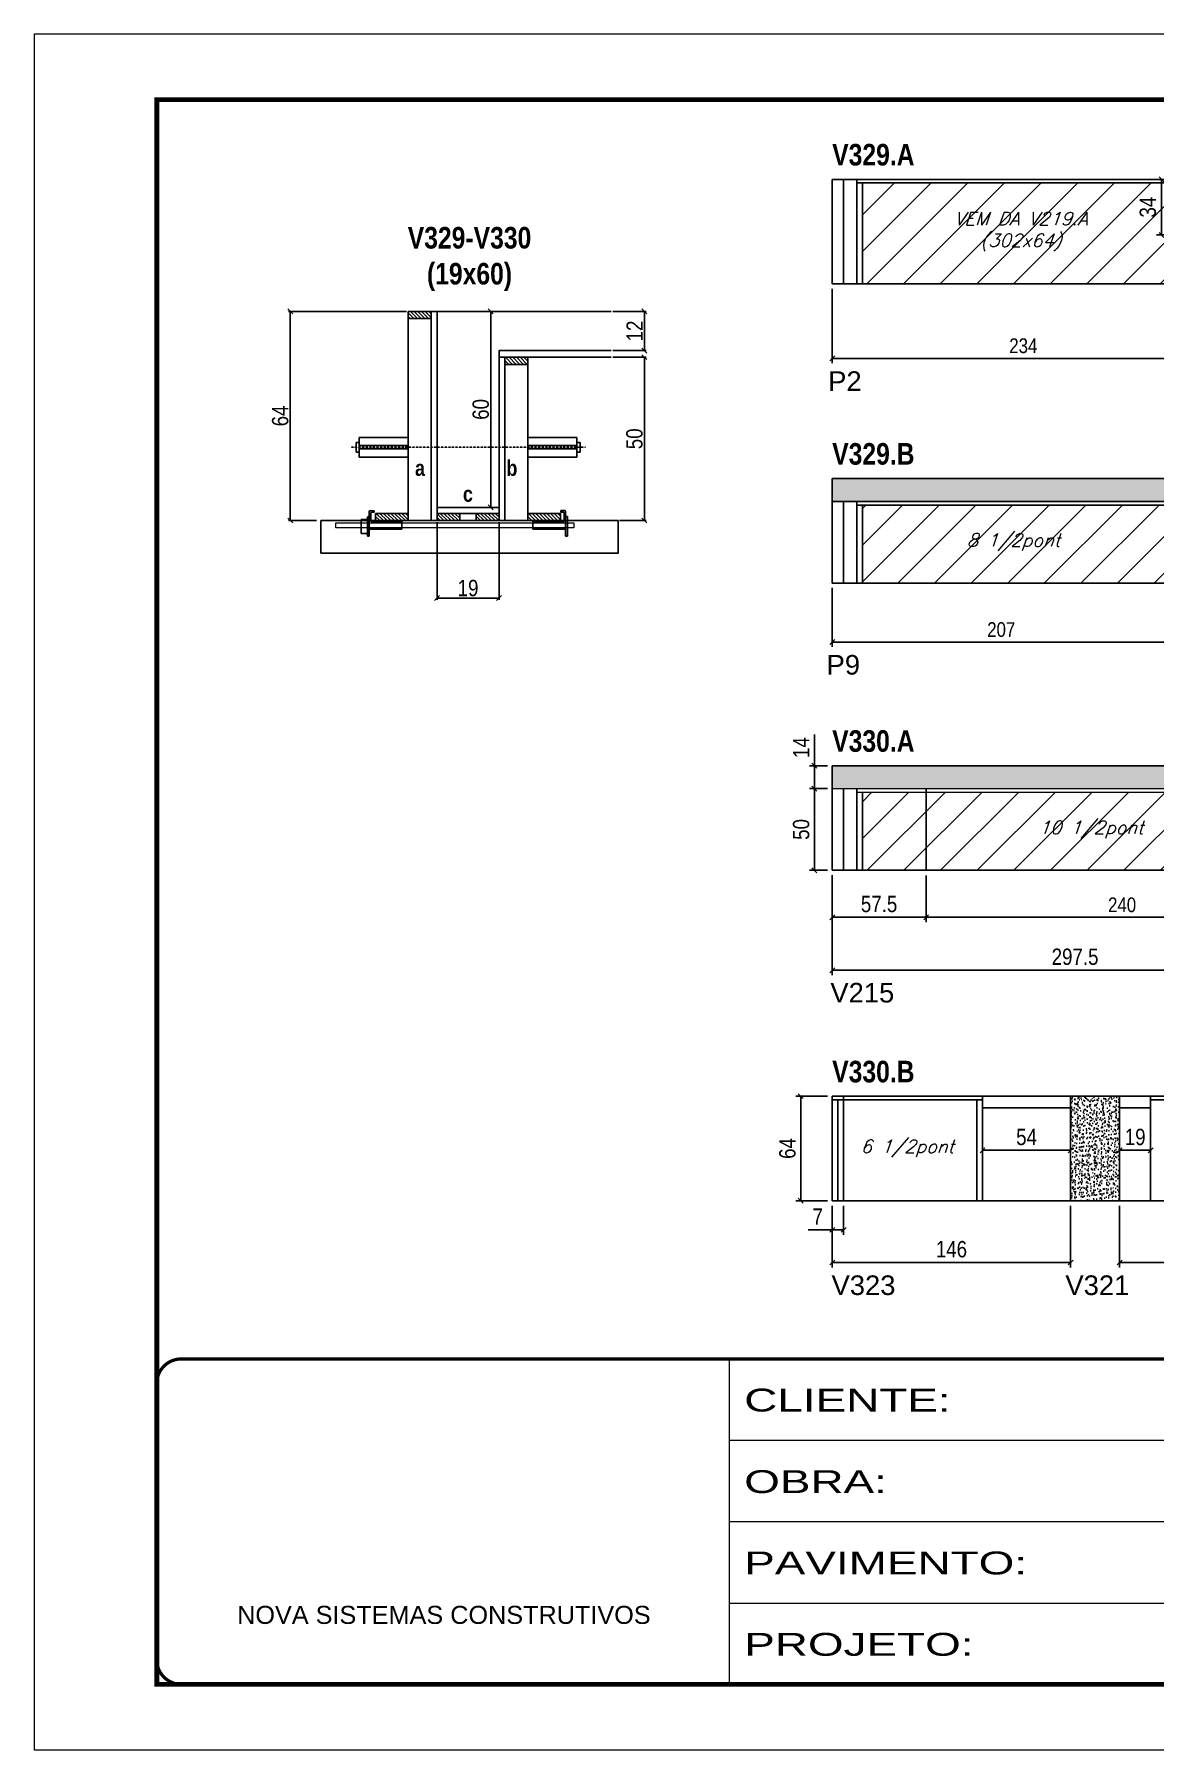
# Model space of a CAD drawing. Extents: x 2603 to 22413, y 1253 to 30260.
# Drawn here: x 14753 to 15439, y 23076 to 24126 of the extents above; entities that cross this region are included whole.
import ezdxf

# ---------------------------------------------------------------- set-up
doc = ezdxf.new("R2010")
doc.units = 0
for name, pattern in [('CONTINUO', [0]), ('DASHED', [0.75, 0.5, -0.25]), ('HIDDEN', [0.375, 0.25, -0.125])]:
    doc.linetypes.add(name, pattern=pattern)
for name, color, linetype in [('5', 5, 'Continuous'), ('barrote', 251, 'Continuous'), ('COTA', 241, 'Continuous'), ('detalhes', 4, 'Continuous'), ('NOMENCLATURA', 7, 'Continuous'), ('Painéis', 200, 'Continuous'), ('presilha', 1, 'Continuous'), ('SARR_2.2x10', 60, 'Continuous'), ('SARR_2.2x7', 40, 'Continuous'), ('SARR_3.5x7', 81, 'Continuous'), ('TENSOR', 3, 'Continuous'), ('texto', 7, 'Continuous')]:
    doc.layers.add(name, color=color, linetype=linetype)
for name, color, linetype, lineweight in [('CONCRETO', 251, 'Continuous', 25), ('Folhas', 255, 'Continuous', 9), ('Hachura', 251, 'Continuous', 9), ('SARRAFO DE PRESSAO', 251, 'DASHED', 9), ('SCO-___-LAJ', 2, 'Continuous', 0)]:
    doc.layers.add(name, color=color, linetype=linetype, lineweight=lineweight)
doc.styles.add('ARIAL', font='arial.ttf')
doc.styles.add('COTA TECNICA', font='techl___.ttf', dxfattribs={"height": 10})
doc.styles.add('COTA TECNICA 2X', font='techl___.ttf', dxfattribs={"height": 10})
doc.styles.add('COTA TECNICA-50', font='techl___.ttf', dxfattribs={"height": 9})
doc.styles.add('Romans', font='romans.shx')
doc.styles.get("Standard").update_dxf_attribs({"font": 'arial.ttf'})
doc.styles.add('TECNICA', font='techb___.ttf', dxfattribs={"height": 10})
doc.styles.add('Tecnologia', font='')
doc.styles.get('Tecnologia').set_extended_font_data('Forgotten Futurist')
doc.dimstyles.new('COTA PAINEL-50', dxfattribs={"dimtxt": 9, "dimasz": 3, "dimexe": 3, "dimexo": 3, "dimgap": 3, "dimtad": 1, "dimdec": 1, "dimzin": 12, "dimdsep": 46, "dimtxsty": 'COTA TECNICA-50', "dimblk1": 'OBLIQUE', "dimblk2": 'OBLIQUE', "dimsah": 1, "dimcen": 0.9, "dimclrd": 4, "dimclre": 4, "dimclrt": 240, "dimadec": 1, "dimazin": 3, "dimtfac": 1, "dimtdec": 1, "dimtmove": 0, "dimatfit": 3, "dimfxl": 1, "dimtolj": 1, "dimtzin": 12, "dimarcsym": 0})
doc.dimstyles.new('PAINEL', dxfattribs={"dimtxt": 10, "dimasz": 3, "dimexe": 3, "dimexo": 3, "dimgap": 3, "dimtad": 1, "dimdec": 1, "dimzin": 12, "dimdsep": 46, "dimtxsty": 'COTA TECNICA', "dimblk1": 'OBLIQUE', "dimblk2": 'OBLIQUE', "dimsah": 1, "dimcen": 0.9, "dimclrd": 4, "dimclre": 4, "dimclrt": 240, "dimadec": 1, "dimazin": 3, "dimtfac": 1, "dimtdec": 1, "dimtmove": 0, "dimatfit": 3, "dimfxl": 1, "dimtolj": 1, "dimtzin": 12, "dimarcsym": 0})
doc.dimstyles.new('SECAO', dxfattribs={"dimscale": 0.333333, "dimtxt": 5, "dimasz": 9, "dimexe": 3, "dimexo": 3, "dimgap": 3, "dimtad": 1, "dimdec": 1, "dimlfac": 0.5, "dimzin": 12, "dimdsep": 46, "dimtxsty": 'COTA TECNICA 2X', "dimblk1": 'OBLIQUE', "dimblk2": 'OBLIQUE', "dimsah": 1, "dimcen": 0.9, "dimclrd": 4, "dimclre": 4, "dimclrt": 240, "dimadec": 1, "dimazin": 3, "dimtfac": 1, "dimtdec": 1, "dimtmove": 0, "dimatfit": 3, "dimfxl": 1, "dimtolj": 1, "dimtzin": 12, "dimarcsym": 0})
pattern_1 = [(135, (48235.0241, -99683.4912), (-1.122532015, -1.122532015), [])]
pattern_2 = [(50, (-115900.2867, -5371.0305), (5.46554007, -0.47817257), [0.5715, -6.2865]), (355, (-115900.2867, -5371.0305), (-1.05730264, 5.73170536), [0.4572, -5.02921753]), (100.4514447, (-115899.831, -5371.0704), (4.40823741, 5.25353256), [0.48570026, -5.34270734]), (46.1842, (-115900.287, -5369.5065), (8.13237123, -1.26126984), [0.85725, -9.42975]), (96.6355576, (-115899.609, -5369.612), (7.122124, 7.42278374), [0.7285507, -8.01406824]), (351.184151, (-115900.287, -5369.5065), (7.122124, 7.42278374), [0.685799, -7.54379196]), (21, (-115899.5247, -5369.8875), (4.54843174, -3.06795595), [0.5715, -6.2865]), (326, (-115899.5247, -5369.8875), (1.85406085, 5.52563898), [0.4572, -5.0292]), (71.451445, (-115899.1457, -5370.143), (6.40249258, 2.45768307), [0.48570026, -5.34269813]), (37.5, (-115900.2867, -5371.0305), (0.092658098, 2.536651166), [0, -4.96824, 0, -5.1054, 0, -5.04825]), (7.5, (-115900.2867, -5371.0305), (2.004589875, 3.005417245), [0, -2.91084, 0, -4.85394, 0, -1.92405]), (327.5, (-115901.986, -5371.0305), (4.067717855, -0.17186232), [0, -1.905, 0, -5.9436, 0, -7.8867]), (317.5, (-115902.748, -5371.0305), (4.44387544, 0.76279473), [0, -2.4765, 0, -3.94716, 0, -5.6007])]

# ---------------------------------------------------------------- blocks, each defined once
blk = doc.blocks.new('9999999999')
at = {"color": 30, "linetype": 'CONTINUO'}
for p, q in [((98564.6, 34230.2), (98564.6, 34429.4)), ((98564.6, 34379.6), (99584, 34379.6)), ((98564.6, 34329.8), (99488, 34329.8)), ((98564.6, 34280), (99488, 34280))]:
    blk.add_line(p, q, dxfattribs=at)
at = {"color": 30, "linetype": 'CONTINUO', "const_width": 2}
blk.add_lwpolyline([(99584, 34230.2), (99584, 34414.4, 0.414214), (99569, 34429.4), (98229, 34429.4, 0.414214), (98214, 34414.4), (98214, 34245.2, 0.414214), (98229, 34230.2), (99584, 34230.2)], format="xyb", dxfattribs=at)
at = {"layer": 'Folhas'}
blk.add_lwpolyline([(98139, 34190.2), (99624, 34190.2), (99624, 35240.2), (98139, 35240.2)], close=True, dxfattribs=at)
at = {"layer": 'Folhas', "color": 30, "const_width": 3}
blk.add_lwpolyline([(98214, 34230.2), (99584, 34230.2), (99584, 35200.2), (98214, 35200.2)], close=True, dxfattribs=at)
at = {"color": 7, "linetype": 'Continuous', "ltscale": 5, "style": 'ARIAL'}
blk.add_text('NOVA SISTEMAS CONSTRUTIVOS', height=11.059, dxfattribs=at).set_placement((98263.2, 34267.2))
at = {"layer": 'Folhas', "color": 7, "style": 'Tecnologia', "width": 1.5}
for s, p in [('CLIENTE:', (98573.7, 34397.2)), ('OBRA:', (98573.7, 34347.3)), ('PAVIMENTO:', (98573.7, 34297.5)), ('PROJETO:', (98573.7, 34247.7))]:
    blk.add_text(s, height=14, dxfattribs=at).set_placement(p)
blk = doc.blocks.new('_Oblique')
at = {"color": 0, "linetype": 'ByBlock', "lineweight": -2}
blk.add_line((-0.5, -0.5), (0.5, 0.5), dxfattribs=at)
blk = doc.blocks.new('*D160')
at = {"layer": 'COTA', "color": 4, "lineweight": -2, "transparency": 16777216}
for p, q in [((14999.5, 23827.7), (14999.5, 23780.2)), ((15037.5, 23827.7), (15037.5, 23780.2)), ((15037.5, 23781.2), (14999.5, 23781.2))]:
    blk.add_line(p, q, dxfattribs=at)
at = {"layer": 'Defpoints', "color": 0, "transparency": 16777216}
for p in [(14999.5, 23828.7), (15037.5, 23828.7), (14999.5, 23781.2)]:
    blk.add_point(p, dxfattribs=at)
at = {"layer": 'COTA', "color": 4, "lineweight": -2, "transparency": 16777216, "xscale": 3, "yscale": 3, "zscale": 3, "rotation": 180}
blk.add_blockref('_Oblique', (14999.5, 23781.2), dxfattribs=at)
at = {"layer": 'COTA', "color": 4, "lineweight": -2, "transparency": 16777216, "xscale": 3, "yscale": 3, "zscale": 3}
blk.add_blockref('_Oblique', (15037.5, 23781.2), dxfattribs=at)
at = {"layer": 'COTA', "color": 240, "transparency": 16777216, "insert": (15018.5, 23787.3), "char_height": 10, "attachment_point": 5, "style": 'COTA TECNICA 2X'}
blk.add_mtext('\\A1;19', dxfattribs=at)
blk = doc.blocks.new('PRESILHA METÁLICA 1')
at = {"layer": 'presilha'}
for p, q in [((7.5, 10.6), (7.5, 19.9)), ((12, 21), (8.6, 21)), ((9, 11.6), (9, 18.9)), ((12, 19.5), (9.6, 19.5)), ((12, 21), (12, 19.5)), ((0, 13), (6, 13)), ((0, 13), (0, 0)), ((6, 0), (0, 0)), ((6, 15.5), (7.5, 15.5)), ((6, -2.5), (6, 15.5)), ((6, 13), (6, 0)), ((7.5, 15.5), (7.5, -2.5)), ((37.5, 4.1), (7.5, 4.1)), ((37.5, 11), (9.6, 11)), ((37.5, 11), (37.5, 4.1)), ((7.5, -2.5), (6, -2.5))]:
    blk.add_line(p, q, dxfattribs=at)
for centre, radius, start, end in [((8.6, 19.9), 1.14, 90, 180), ((9.6, 18.9), 0.57, 90, 180), ((9.6, 11.6), 0.57, 180, 270)]:
    blk.add_arc(centre, radius, start, end, dxfattribs=at)
blk = doc.blocks.new('PRESILHA METÁLICA 2')
at = {"layer": 'presilha'}
for p, q in [((-5.2, 23.5), (-5.2, 22)), ((-5.2, 23.5), (-1.9, 23.5)), ((-5.2, 22), (-2.8, 22)), ((-2.2, 14.1), (-2.2, 21.4)), ((0.8, 18), (-0.8, 18)), ((-0.8, 18), (-0.8, 0)), ((-0.8, 14.6), (-0.8, 22.4)), ((0.8, 0), (0.8, 18)), ((-30.8, 13.5), (-30.8, 6.6)), ((-30.8, 13.5), (-2.8, 13.5)), ((-30.8, 6.6), (-0.8, 6.6)), ((-0.8, 0), (0.8, 0))]:
    blk.add_line(p, q, dxfattribs=at)
for centre, radius, start, end in [((-2.8, 21.4), 0.57, 0, 90), ((-1.9, 22.4), 1.14, 0, 90), ((-2.8, 14.1), 0.57, 270, 0)]:
    blk.add_arc(centre, radius, start, end, dxfattribs=at)
blk = doc.blocks.new('*D161')
at = {"layer": 'COTA', "color": 4, "lineweight": -2, "transparency": 16777216}
for p, q in [((15107.2, 23928.7), (15127.5, 23928.7)), ((15126.5, 23928.7), (15126.5, 23828.7)), ((15111.3, 23828.7), (15127.5, 23828.7))]:
    blk.add_line(p, q, dxfattribs=at)
at = {"layer": 'Defpoints', "color": 0, "transparency": 16777216}
for p in [(15106.2, 23928.7), (15110.3, 23828.7), (15126.5, 23828.7)]:
    blk.add_point(p, dxfattribs=at)
at = {"layer": 'COTA', "color": 4, "lineweight": -2, "transparency": 16777216, "xscale": 3, "yscale": 3, "zscale": 3}
for p, rotation in [((15126.5, 23928.7), 90), ((15126.5, 23828.7), 270)]:
    blk.add_blockref('_Oblique', p, dxfattribs=dict(at, rotation=rotation))
at = {"layer": 'COTA', "color": 240, "transparency": 16777216, "insert": (15120.4, 23878.7), "char_height": 10, "attachment_point": 5, "rotation": 90, "style": 'COTA TECNICA 2X'}
blk.add_mtext('\\A1;50', dxfattribs=at)
blk = doc.blocks.new('*D162')
at = {"layer": 'COTA', "color": 4, "lineweight": -2, "transparency": 16777216}
for p, q in [((15107.2, 23956.7), (15127.5, 23956.7)), ((15126.5, 23932.7), (15126.5, 23956.7)), ((15107.2, 23932.7), (15127.5, 23932.7))]:
    blk.add_line(p, q, dxfattribs=at)
at = {"layer": 'Defpoints', "color": 0, "transparency": 16777216}
for p in [(15106.2, 23956.7), (15126.5, 23956.7), (15106.2, 23932.7)]:
    blk.add_point(p, dxfattribs=at)
at = {"layer": 'COTA', "color": 4, "lineweight": -2, "transparency": 16777216, "xscale": 3, "yscale": 3, "zscale": 3}
for p, rotation in [((15126.5, 23956.7), 90), ((15126.5, 23932.7), 270)]:
    blk.add_blockref('_Oblique', p, dxfattribs=dict(at, rotation=rotation))
at = {"layer": 'COTA', "color": 240, "transparency": 16777216, "insert": (15120.5, 23944.7), "char_height": 10, "attachment_point": 5, "rotation": 90, "style": 'COTA TECNICA 2X'}
blk.add_mtext('\\A1;12', dxfattribs=at)
blk = doc.blocks.new('*D163')
at = {"layer": 'COTA', "color": 4, "lineweight": -2, "transparency": 16777216}
for p, q in [((14980.9, 23956.7), (14908.6, 23956.7)), ((14909.6, 23956.7), (14909.6, 23828.7)), ((14925.7, 23828.7), (14908.6, 23828.7))]:
    blk.add_line(p, q, dxfattribs=at)
at = {"layer": 'Defpoints', "color": 0, "transparency": 16777216}
for p in [(14981.9, 23956.7), (14909.6, 23828.7), (14926.7, 23828.7)]:
    blk.add_point(p, dxfattribs=at)
at = {"layer": 'COTA', "color": 4, "lineweight": -2, "transparency": 16777216, "xscale": 3, "yscale": 3, "zscale": 3}
for p, rotation in [((14909.6, 23956.7), 90), ((14909.6, 23828.7), 270)]:
    blk.add_blockref('_Oblique', p, dxfattribs=dict(at, rotation=rotation))
at = {"layer": 'COTA', "color": 240, "transparency": 16777216, "insert": (14903.5, 23892.7), "char_height": 10, "attachment_point": 5, "rotation": 90, "style": 'COTA TECNICA 2X'}
blk.add_mtext('\\A1;64', dxfattribs=at)
blk = doc.blocks.new('*D1063')
at = {"layer": 'COTA', "color": 4, "lineweight": -2, "transparency": 16777216}
for p, q in [((15036.5, 23956.7), (15031.4, 23956.7)), ((15032.4, 23836.7), (15032.4, 23956.7)), ((15036.5, 23836.7), (15031.4, 23836.7))]:
    blk.add_line(p, q, dxfattribs=at)
at = {"layer": 'Defpoints', "color": 0, "transparency": 16777216}
for p in [(15032.4, 23956.7), (15037.5, 23956.7), (15037.5, 23836.7)]:
    blk.add_point(p, dxfattribs=at)
at = {"layer": 'COTA', "color": 4, "lineweight": -2, "transparency": 16777216, "xscale": 3, "yscale": 3, "zscale": 3}
for p, rotation in [((15032.4, 23956.7), 90), ((15032.4, 23836.7), 270)]:
    blk.add_blockref('_Oblique', p, dxfattribs=dict(at, rotation=rotation))
at = {"layer": 'COTA', "color": 240, "transparency": 16777216, "insert": (15026.3, 23896.7), "char_height": 10, "attachment_point": 5, "rotation": 90, "style": 'COTA TECNICA 2X'}
blk.add_mtext('\\A1;60', dxfattribs=at)
blk = doc.blocks.new('*D1064')
at = {"layer": 'COTA', "color": 4, "linetype": 'ByBlock', "lineweight": -2, "transparency": 16777216}
for p, q in [((15241.5, 23970.5), (15241.5, 23924.9)), ((15475.5, 23970.5), (15475.5, 23924.9)), ((15475.5, 23927.9), (15241.5, 23927.9))]:
    blk.add_line(p, q, dxfattribs=at)
at = {"layer": 'Defpoints', "color": 0, "linetype": 'ByBlock', "transparency": 16777216}
for p in [(15241.5, 23973.5), (15475.5, 23973.5), (15241.5, 23927.9)]:
    blk.add_point(p, dxfattribs=at)
at = {"layer": 'COTA', "color": 4, "linetype": 'ByBlock', "lineweight": -2, "transparency": 16777216, "xscale": 3, "yscale": 3, "zscale": 3, "rotation": 180}
blk.add_blockref('_Oblique', (15241.5, 23927.9), dxfattribs=at)
at = {"layer": 'COTA', "color": 4, "linetype": 'ByBlock', "lineweight": -2, "transparency": 16777216, "xscale": 3, "yscale": 3, "zscale": 3}
blk.add_blockref('_Oblique', (15475.5, 23927.9), dxfattribs=at)
at = {"layer": 'COTA', "color": 240, "linetype": 'ByBlock', "transparency": 16777216, "insert": (15358.5, 23935.6), "char_height": 9, "attachment_point": 5, "style": 'COTA TECNICA-50'}
blk.add_mtext('\\A1;234', dxfattribs=at)
blk = doc.blocks.new('*D897')
at = {"layer": 'COTA', "color": 4, "linetype": 'ByBlock', "lineweight": -2, "transparency": 16777216}
for p, q in [((15454.5, 24037.5), (15440.1, 24037.5)), ((15443.1, 24037.5), (15443.1, 24003.5)), ((15454.5, 24003.5), (15440.1, 24003.5))]:
    blk.add_line(p, q, dxfattribs=at)
at = {"layer": 'Defpoints', "color": 0, "linetype": 'ByBlock', "transparency": 16777216}
for p in [(15457.5, 24037.5), (15443.1, 24003.5), (15457.5, 24003.5)]:
    blk.add_point(p, dxfattribs=at)
at = {"layer": 'COTA', "color": 4, "linetype": 'ByBlock', "lineweight": -2, "transparency": 16777216, "xscale": 3, "yscale": 3, "zscale": 3}
for p, rotation in [((15443.1, 24037.5), 90), ((15443.1, 24003.5), 270)]:
    blk.add_blockref('_Oblique', p, dxfattribs=dict(at, rotation=rotation))
at = {"layer": 'COTA', "color": 240, "linetype": 'ByBlock', "transparency": 16777216, "insert": (15434.8, 24020.5), "char_height": 10, "attachment_point": 5, "rotation": 90, "style": 'COTA TECNICA'}
blk.add_mtext('\\A1;34', dxfattribs=at)
blk = doc.blocks.new('*D900')
at = {"layer": 'COTA', "color": 4, "linetype": 'ByBlock', "lineweight": -2, "transparency": 16777216}
for p, q in [((15241.5, 23787.4), (15241.5, 23751.3)), ((15448.5, 23787.4), (15448.5, 23751.3)), ((15448.5, 23754.3), (15241.5, 23754.3))]:
    blk.add_line(p, q, dxfattribs=at)
at = {"layer": 'Defpoints', "color": 0, "linetype": 'ByBlock', "transparency": 16777216}
for p in [(15241.5, 23790.4), (15448.5, 23790.4), (15241.5, 23754.3)]:
    blk.add_point(p, dxfattribs=at)
at = {"layer": 'COTA', "color": 4, "linetype": 'ByBlock', "lineweight": -2, "transparency": 16777216, "xscale": 3, "yscale": 3, "zscale": 3, "rotation": 180}
blk.add_blockref('_Oblique', (15241.5, 23754.3), dxfattribs=at)
at = {"layer": 'COTA', "color": 4, "linetype": 'ByBlock', "lineweight": -2, "transparency": 16777216, "xscale": 3, "yscale": 3, "zscale": 3}
blk.add_blockref('_Oblique', (15448.5, 23754.3), dxfattribs=at)
at = {"layer": 'COTA', "color": 240, "linetype": 'ByBlock', "transparency": 16777216, "insert": (15345, 23761.9), "char_height": 9, "attachment_point": 5, "style": 'COTA TECNICA-50'}
blk.add_mtext('\\A1;207', dxfattribs=at)
blk = doc.blocks.new('*D119')
at = {"layer": 'COTA', "color": 4, "linetype": 'ByBlock', "lineweight": -2, "transparency": 16777216}
for p, q in [((15299, 23611.5), (15299, 23582.8)), ((15539, 23611.5), (15539, 23582.8)), ((15299, 23585.8), (15539, 23585.8))]:
    blk.add_line(p, q, dxfattribs=at)
at = {"layer": 'Defpoints', "color": 0, "linetype": 'ByBlock', "transparency": 16777216}
for p in [(15299, 23614.5), (15539, 23614.5), (15539, 23585.8)]:
    blk.add_point(p, dxfattribs=at)
at = {"layer": 'COTA', "color": 4, "linetype": 'ByBlock', "lineweight": -2, "transparency": 16777216, "xscale": 3, "yscale": 3, "zscale": 3, "rotation": 180}
blk.add_blockref('_Oblique', (15299, 23585.8), dxfattribs=at)
at = {"layer": 'COTA', "color": 4, "linetype": 'ByBlock', "lineweight": -2, "transparency": 16777216, "xscale": 3, "yscale": 3, "zscale": 3}
blk.add_blockref('_Oblique', (15539, 23585.8), dxfattribs=at)
at = {"layer": 'COTA', "color": 240, "linetype": 'ByBlock', "transparency": 16777216, "insert": (15419, 23593.4), "char_height": 9, "attachment_point": 5, "style": 'COTA TECNICA-50'}
blk.add_mtext('\\A1;240', dxfattribs=at)
blk = doc.blocks.new('*D905')
at = {"layer": 'COTA', "color": 4, "linetype": 'ByBlock', "lineweight": -2, "transparency": 16777216}
for p, q in [((15241.5, 23611.6), (15241.5, 23582.8)), ((15299, 23611.5), (15299, 23582.8)), ((15299, 23585.8), (15241.5, 23585.8))]:
    blk.add_line(p, q, dxfattribs=at)
at = {"layer": 'Defpoints', "color": 0, "linetype": 'ByBlock', "transparency": 16777216}
for p in [(15241.5, 23614.6), (15299, 23614.5), (15241.5, 23585.8)]:
    blk.add_point(p, dxfattribs=at)
at = {"layer": 'COTA', "color": 4, "linetype": 'ByBlock', "lineweight": -2, "transparency": 16777216, "xscale": 3, "yscale": 3, "zscale": 3, "rotation": 180}
blk.add_blockref('_Oblique', (15241.5, 23585.8), dxfattribs=at)
at = {"layer": 'COTA', "color": 4, "linetype": 'ByBlock', "lineweight": -2, "transparency": 16777216, "xscale": 3, "yscale": 3, "zscale": 3}
blk.add_blockref('_Oblique', (15299, 23585.8), dxfattribs=at)
at = {"layer": 'COTA', "color": 240, "linetype": 'ByBlock', "transparency": 16777216, "insert": (15270.2, 23593.9), "char_height": 10, "attachment_point": 5, "style": 'COTA TECNICA'}
blk.add_mtext('\\A1;57.5', dxfattribs=at)
blk = doc.blocks.new('*D906')
at = {"layer": 'COTA', "color": 4, "linetype": 'ByBlock', "lineweight": -2, "transparency": 16777216}
for p, q in [((15241.5, 23611.6), (15241.5, 23550.4)), ((15539, 23611.5), (15539, 23550.4)), ((15539, 23553.4), (15241.5, 23553.4))]:
    blk.add_line(p, q, dxfattribs=at)
at = {"layer": 'Defpoints', "color": 0, "linetype": 'ByBlock', "transparency": 16777216}
for p in [(15241.5, 23614.6), (15539, 23614.5), (15241.5, 23553.4)]:
    blk.add_point(p, dxfattribs=at)
at = {"layer": 'COTA', "color": 4, "linetype": 'ByBlock', "lineweight": -2, "transparency": 16777216, "xscale": 3, "yscale": 3, "zscale": 3, "rotation": 180}
blk.add_blockref('_Oblique', (15241.5, 23553.4), dxfattribs=at)
at = {"layer": 'COTA', "color": 4, "linetype": 'ByBlock', "lineweight": -2, "transparency": 16777216, "xscale": 3, "yscale": 3, "zscale": 3}
blk.add_blockref('_Oblique', (15539, 23553.4), dxfattribs=at)
at = {"layer": 'COTA', "color": 240, "linetype": 'ByBlock', "transparency": 16777216, "insert": (15390.2, 23561.6), "char_height": 10, "attachment_point": 5, "style": 'COTA TECNICA'}
blk.add_mtext('\\A1;297.5', dxfattribs=at)
blk = doc.blocks.new('*D993')
at = {"layer": 'COTA', "color": 4, "linetype": 'ByBlock', "lineweight": -2, "transparency": 16777216}
for p, q in [((15238.5, 23664.6), (15227.6, 23664.6)), ((15230.6, 23664.6), (15230.6, 23614.6)), ((15238.5, 23614.6), (15227.6, 23614.6))]:
    blk.add_line(p, q, dxfattribs=at)
at = {"layer": 'Defpoints', "color": 0, "linetype": 'ByBlock', "transparency": 16777216}
for p in [(15241.5, 23664.6), (15230.6, 23614.6), (15241.5, 23614.6)]:
    blk.add_point(p, dxfattribs=at)
at = {"layer": 'COTA', "color": 4, "linetype": 'ByBlock', "lineweight": -2, "transparency": 16777216, "xscale": 3, "yscale": 3, "zscale": 3}
for p, rotation in [((15230.6, 23664.6), 90), ((15230.6, 23614.6), 270)]:
    blk.add_blockref('_Oblique', p, dxfattribs=dict(at, rotation=rotation))
at = {"layer": 'COTA', "color": 240, "linetype": 'ByBlock', "transparency": 16777216, "insert": (15222.5, 23639.6), "char_height": 10, "attachment_point": 5, "rotation": 90, "style": 'COTA TECNICA'}
blk.add_mtext('\\A1;50', dxfattribs=at)
blk = doc.blocks.new('*D994')
at = {"layer": 'COTA', "color": 4, "linetype": 'ByBlock', "lineweight": -2, "transparency": 16777216}
for p, q in [((15230.6, 23678.6), (15230.6, 23697.7)), ((15238.5, 23678.6), (15227.6, 23678.6)), ((15230.6, 23664.6), (15230.6, 23678.6)), ((15238.5, 23664.6), (15227.6, 23664.6))]:
    blk.add_line(p, q, dxfattribs=at)
at = {"layer": 'Defpoints', "color": 0, "linetype": 'ByBlock', "transparency": 16777216}
for p in [(15230.6, 23678.6), (15241.5, 23678.6), (15241.5, 23664.6)]:
    blk.add_point(p, dxfattribs=at)
at = {"layer": 'COTA', "color": 4, "linetype": 'ByBlock', "lineweight": -2, "transparency": 16777216, "xscale": 3, "yscale": 3, "zscale": 3}
for p, rotation in [((15230.6, 23678.6), 90), ((15230.6, 23664.6), 270)]:
    blk.add_blockref('_Oblique', p, dxfattribs=dict(at, rotation=rotation))
at = {"layer": 'COTA', "color": 240, "linetype": 'ByBlock', "transparency": 16777216, "insert": (15222.5, 23689.7), "char_height": 10, "attachment_point": 5, "rotation": 90, "style": 'COTA TECNICA'}
blk.add_mtext('\\A1;14', dxfattribs=at)
blk = doc.blocks.new('*D995')
at = {"layer": 'COTA', "color": 4, "linetype": 'ByBlock', "lineweight": -2, "transparency": 16777216}
for p, q in [((15241.5, 23409.3), (15241.5, 23371.5)), ((15387.5, 23409.3), (15387.5, 23371.5)), ((15241.5, 23374.5), (15387.5, 23374.5))]:
    blk.add_line(p, q, dxfattribs=at)
at = {"layer": 'Defpoints', "color": 0, "linetype": 'ByBlock', "transparency": 16777216}
for p in [(15241.5, 23412.3), (15387.5, 23412.3), (15387.5, 23374.5)]:
    blk.add_point(p, dxfattribs=at)
at = {"layer": 'COTA', "color": 4, "linetype": 'ByBlock', "lineweight": -2, "transparency": 16777216, "xscale": 3, "yscale": 3, "zscale": 3, "rotation": 180}
blk.add_blockref('_Oblique', (15241.5, 23374.5), dxfattribs=at)
at = {"layer": 'COTA', "color": 4, "linetype": 'ByBlock', "lineweight": -2, "transparency": 16777216, "xscale": 3, "yscale": 3, "zscale": 3}
blk.add_blockref('_Oblique', (15387.5, 23374.5), dxfattribs=at)
at = {"layer": 'COTA', "color": 240, "linetype": 'ByBlock', "transparency": 16777216, "insert": (15314.5, 23382.6), "char_height": 10, "attachment_point": 5, "style": 'COTA TECNICA'}
blk.add_mtext('\\A1;146', dxfattribs=at)
blk = doc.blocks.new('*D996')
at = {"layer": 'COTA', "color": 4, "linetype": 'ByBlock', "lineweight": -2, "transparency": 16777216}
for p, q in [((15238.5, 23476.3), (15219.2, 23476.3)), ((15222.2, 23476.3), (15222.2, 23412.3)), ((15238.5, 23412.3), (15219.2, 23412.3))]:
    blk.add_line(p, q, dxfattribs=at)
at = {"layer": 'Defpoints', "color": 0, "linetype": 'ByBlock', "transparency": 16777216}
for p in [(15241.5, 23476.3), (15222.2, 23412.3), (15241.5, 23412.3)]:
    blk.add_point(p, dxfattribs=at)
at = {"layer": 'COTA', "color": 4, "linetype": 'ByBlock', "lineweight": -2, "transparency": 16777216, "xscale": 3, "yscale": 3, "zscale": 3}
for p, rotation in [((15222.2, 23476.3), 90), ((15222.2, 23412.3), 270)]:
    blk.add_blockref('_Oblique', p, dxfattribs=dict(at, rotation=rotation))
at = {"layer": 'COTA', "color": 240, "linetype": 'ByBlock', "transparency": 16777216, "insert": (15214.1, 23444.3), "char_height": 10, "attachment_point": 5, "rotation": 90, "style": 'COTA TECNICA'}
blk.add_mtext('\\A1;64', dxfattribs=at)
blk = doc.blocks.new('*D997')
at = {"layer": 'COTA', "color": 4, "linetype": 'ByBlock', "lineweight": -2, "transparency": 16777216}
for p, q in [((15241.5, 23409.3), (15241.5, 23391.5)), ((15248.5, 23409.3), (15248.5, 23391.5)), ((15241.5, 23394.5), (15226.7, 23394.5)), ((15248.5, 23394.5), (15241.5, 23394.5))]:
    blk.add_line(p, q, dxfattribs=at)
at = {"layer": 'Defpoints', "color": 0, "linetype": 'ByBlock', "transparency": 16777216}
for p in [(15241.5, 23412.3), (15248.5, 23412.3), (15241.5, 23394.5)]:
    blk.add_point(p, dxfattribs=at)
at = {"layer": 'COTA', "color": 4, "linetype": 'ByBlock', "lineweight": -2, "transparency": 16777216, "xscale": 3, "yscale": 3, "zscale": 3, "rotation": 180}
blk.add_blockref('_Oblique', (15241.5, 23394.5), dxfattribs=at)
at = {"layer": 'COTA', "color": 4, "linetype": 'ByBlock', "lineweight": -2, "transparency": 16777216, "xscale": 3, "yscale": 3, "zscale": 3}
blk.add_blockref('_Oblique', (15248.5, 23394.5), dxfattribs=at)
at = {"layer": 'COTA', "color": 240, "linetype": 'ByBlock', "transparency": 16777216, "insert": (15232.6, 23402.6), "char_height": 10, "attachment_point": 5, "style": 'COTA TECNICA'}
blk.add_mtext('\\A1;7', dxfattribs=at)
blk = doc.blocks.new('*D998')
at = {"layer": 'COTA', "color": 4, "linetype": 'ByBlock', "lineweight": -2, "transparency": 16777216}
blk.add_line((15333.5, 23443.2), (15387.5, 23443.2), dxfattribs=at)
at = {"layer": 'Defpoints', "color": 0, "linetype": 'ByBlock', "transparency": 16777216}
for p in [(15333.5, 23443.2), (15387.5, 23443.2), (15387.5, 23443.2)]:
    blk.add_point(p, dxfattribs=at)
at = {"layer": 'COTA', "color": 4, "linetype": 'ByBlock', "lineweight": -2, "transparency": 16777216, "xscale": 3, "yscale": 3, "zscale": 3, "rotation": 180}
blk.add_blockref('_Oblique', (15333.5, 23443.2), dxfattribs=at)
at = {"layer": 'COTA', "color": 4, "linetype": 'ByBlock', "lineweight": -2, "transparency": 16777216, "xscale": 3, "yscale": 3, "zscale": 3}
blk.add_blockref('_Oblique', (15387.5, 23443.2), dxfattribs=at)
at = {"layer": 'COTA', "color": 240, "linetype": 'ByBlock', "transparency": 16777216, "insert": (15360.5, 23451.3), "char_height": 10, "attachment_point": 5, "style": 'COTA TECNICA'}
blk.add_mtext('\\A1;54', dxfattribs=at)
blk = doc.blocks.new('*D999')
at = {"layer": 'COTA', "color": 4, "linetype": 'ByBlock', "lineweight": -2, "transparency": 16777216}
for p, q in [((15417.5, 23409.3), (15417.5, 23371.5)), ((15661.5, 23409.3), (15661.5, 23371.5)), ((15661.5, 23374.5), (15417.5, 23374.5))]:
    blk.add_line(p, q, dxfattribs=at)
at = {"layer": 'Defpoints', "color": 0, "linetype": 'ByBlock', "transparency": 16777216}
for p in [(15417.5, 23412.3), (15661.5, 23412.3), (15417.5, 23374.5)]:
    blk.add_point(p, dxfattribs=at)
at = {"layer": 'COTA', "color": 4, "linetype": 'ByBlock', "lineweight": -2, "transparency": 16777216, "xscale": 3, "yscale": 3, "zscale": 3, "rotation": 180}
blk.add_blockref('_Oblique', (15417.5, 23374.5), dxfattribs=at)
at = {"layer": 'COTA', "color": 4, "linetype": 'ByBlock', "lineweight": -2, "transparency": 16777216, "xscale": 3, "yscale": 3, "zscale": 3}
blk.add_blockref('_Oblique', (15661.5, 23374.5), dxfattribs=at)
at = {"layer": 'COTA', "color": 240, "linetype": 'ByBlock', "transparency": 16777216, "insert": (15539.5, 23382.6), "char_height": 10, "attachment_point": 5, "style": 'COTA TECNICA'}
blk.add_mtext('\\A1;244', dxfattribs=at)
blk = doc.blocks.new('*D1000')
at = {"layer": 'COTA', "color": 4, "linetype": 'ByBlock', "lineweight": -2, "transparency": 16777216}
blk.add_line((15436.5, 23443.2), (15417.5, 23443.2), dxfattribs=at)
at = {"layer": 'Defpoints', "color": 0, "linetype": 'ByBlock', "transparency": 16777216}
for p in [(15417.5, 23443.2), (15417.5, 23443.2), (15436.5, 23443.2)]:
    blk.add_point(p, dxfattribs=at)
at = {"layer": 'COTA', "color": 4, "linetype": 'ByBlock', "lineweight": -2, "transparency": 16777216, "xscale": 3, "yscale": 3, "zscale": 3, "rotation": 180}
blk.add_blockref('_Oblique', (15417.5, 23443.2), dxfattribs=at)
at = {"layer": 'COTA', "color": 4, "linetype": 'ByBlock', "lineweight": -2, "transparency": 16777216, "xscale": 3, "yscale": 3, "zscale": 3}
blk.add_blockref('_Oblique', (15436.5, 23443.2), dxfattribs=at)
at = {"layer": 'COTA', "color": 240, "linetype": 'ByBlock', "transparency": 16777216, "insert": (15427, 23451.3), "char_height": 10, "attachment_point": 5, "style": 'COTA TECNICA'}
blk.add_mtext('\\A1;19', dxfattribs=at)

msp = doc.modelspace()

# ---------------------------------------------------------------- hatches: boundary and pattern name
at = {"layer": 'COTA', "linetype": 'ByBlock'}
h = msp.add_hatch(dxfattribs=at)
h.set_pattern_fill('AR-CONC', color=256, scale=0.03)
h.set_pattern_definition([(50, (-115953.561, -5242.9348), (5.46554007, -0.47817257), [0.5715, -6.2865]), (355, (-115953.561, -5242.935), (-1.05730264, 5.73170536), [0.4572, -5.02921753]), (100.4514447, (-115953.1054, -5242.9746), (4.40823741, 5.25353256), [0.48570026, -5.34270734]), (46.1842, (-115953.561, -5241.411), (8.13237123, -1.26126984), [0.85725, -9.42975]), (96.6355576, (-115952.883, -5241.516), (7.122124, 7.42278374), [0.7285507, -8.01406824]), (351.184151, (-115953.561, -5241.411), (7.122124, 7.42278374), [0.685799, -7.54379196]), (21, (-115952.799, -5241.7918), (4.54843174, -3.06795595), [0.5715, -6.2865]), (326, (-115952.799, -5241.792), (1.85406085, 5.52563898), [0.4572, -5.0292]), (71.451445, (-115952.42, -5242.0474), (6.40249258, 2.45768307), [0.48570026, -5.34269813]), (37.5, (-115953.5608, -5242.9348), (0.092658098, 2.536651166), [0, -4.96824, 0, -5.1054, 0, -5.04825]), (7.5, (-115953.5608, -5242.9348), (2.004589875, 3.005417245), [0, -2.91084, 0, -4.85394, 0, -1.92405]), (327.5, (-115955.26, -5242.9348), (4.067717855, -0.17186232), [0, -1.905, 0, -5.9436, 0, -7.8867]), (317.5, (-115956.022, -5242.9348), (4.44387544, 0.76279473), [0, -2.4765, 0, -3.94716, 0, -5.6007])])
h.paths.add_polyline_path([(15241.47, 23854.37), (15241.47, 23840.37), (15936.47, 23840.37), (15936.47, 23854.37)])
h = msp.add_hatch(dxfattribs=at)
h.set_pattern_fill('AR-CONC', color=256, scale=0.03)
h.set_pattern_definition(pattern_2)
h.paths.add_polyline_path([(15538.97, 23664.48), (15538.97, 23678.48), (15241.47, 23678.61), (15241.47, 23664.61)])
h = msp.add_hatch(dxfattribs=at)
h.set_pattern_fill('AR-CONC', color=256, scale=0.03)
h.set_pattern_definition(pattern_2)
h.paths.add_polyline_path([(15417.47, 23476.27), (15387.47, 23476.27), (15387.47, 23412.27), (15417.47, 23412.27)])
at = {"layer": 'Hachura', "linetype": 'ByBlock'}
h = msp.add_hatch(dxfattribs=at)
h.set_pattern_fill('ANSI31', color=256, scale=5)
h.paths.add_polyline_path([(15453.97, 23973.5), (15453.97, 24035.3), (15259.97, 24035.3), (15259.97, 23973.5)])
h.paths.add_polyline_path([(15683.97, 23973.5), (15683.97, 24033.3), (15478.97, 24033.3), (15478.97, 23973.5)])
h.paths.add_polyline_path([(15902.97, 23973.5), (15902.97, 24035.3), (15708.97, 24035.3), (15708.97, 23973.5)])
h = msp.add_hatch(dxfattribs=at)
h.set_pattern_fill('ANSI31', color=256, scale=5)
h.paths.add_polyline_path([(15444.97, 23790.37), (15444.97, 23838.17), (15259.97, 23838.17), (15259.97, 23790.37)])
h.paths.add_polyline_path([(15298.97, 23662.29), (15298.97, 23614.6), (15536.1, 23614.56), (15535.48, 23662.19)])
h.paths.add_polyline_path([(15298.97, 23662.29), (15259.97, 23662.31), (15259.97, 23614.6), (15298.97, 23614.6)])
h.paths.add_polyline_path([(16018.47, 23412.27), (16018.47, 23460.07), (15908.97, 23460.07), (15908.97, 23412.27)])
at = {"layer": 'SARR_2.2x10'}
h = msp.add_hatch(dxfattribs=at)
h.set_pattern_fill('ANSI31', color=256, scale=0.5, angle=90)
h.set_pattern_definition([(135, (48155.4241, -99683.4912), (-1.122532015, -1.122532015), [])])
h.paths.add_polyline_path([(14961.89, 23833.08), (14961.89, 23828.68), (14981.89, 23828.68), (14981.89, 23833.08)])
h = msp.add_hatch(dxfattribs=at)
h.set_pattern_fill('ANSI31', color=256, scale=0.5, angle=90)
h.set_pattern_definition([(135, (48248.6241, -99683.4912), (-1.122532015, -1.122532015), [])])
h.paths.add_polyline_path([(15055.09, 23833.08), (15055.09, 23828.68), (15075.09, 23828.68), (15075.09, 23833.08)])
at = {"layer": 'SARR_2.2x7'}
h = msp.add_hatch(dxfattribs=at)
h.set_pattern_fill('ANSI31', color=256, scale=0.5, angle=90)
h.set_pattern_definition([(135, (48149.4241, -99559.8912), (-1.122532015, -1.122532015), [])])
h.paths.add_polyline_path([(14995.89, 23956.68), (14995.89, 23952.28), (14981.89, 23952.28), (14981.89, 23956.68)])
h = msp.add_hatch(dxfattribs=at)
h.set_pattern_fill('ANSI31', color=256, scale=0.5, angle=90)
h.set_pattern_definition([(135, (48169.4241, -99587.8912), (-1.122532015, -1.122532015), [])])
h.paths.add_polyline_path([(15041.09, 23928.68), (15041.09, 23924.28), (15055.09, 23924.28), (15055.09, 23928.68)])
h = msp.add_hatch(dxfattribs=at)
h.set_pattern_fill('ANSI31', color=256, scale=0.5, angle=90)
h.set_pattern_definition(pattern_1)
h.paths.add_polyline_path([(15013.49, 23828.68), (15013.49, 23833.08), (14999.49, 23833.08), (14999.49, 23828.68)])
h = msp.add_hatch(dxfattribs=at)
h.set_pattern_fill('ANSI31', color=256, scale=0.5, angle=90)
h.set_pattern_definition(pattern_1)
h.paths.add_polyline_path([(15023.49, 23833.08), (15023.49, 23828.68), (15037.49, 23828.68), (15037.49, 23833.08)])

# ---------------------------------------------------------------- linework, layer by layer
at = {"ltscale": 3}
for p, q in [((14951.89, 23879.53), (14951.89, 23867.53)), ((14951.89, 23879.53), (14981.89, 23879.53)), ((15085.09, 23879.53), (15055.09, 23879.53)), ((15085.09, 23879.53), (15085.09, 23867.53)), ((14949.89, 23876.53), (14949.89, 23870.53)), ((14951.89, 23876.53), (14949.89, 23876.53)), ((14951.89, 23870.53), (14949.89, 23870.53)), ((14981.89, 23874.53), (14951.89, 23874.53)), ((14981.89, 23872.53), (14951.89, 23872.53)), ((14951.89, 23867.53), (14981.89, 23867.53)), ((15055.09, 23874.53), (15085.09, 23874.53)), ((15055.09, 23872.53), (15085.09, 23872.53)), ((15085.09, 23867.53), (15055.09, 23867.53)), ((15087.09, 23876.53), (15085.09, 23876.53)), ((15085.09, 23870.53), (15087.09, 23870.53)), ((15087.09, 23876.53), (15087.09, 23870.53))]:
    msp.add_line(p, q, dxfattribs=at)
at = {"layer": 'barrote'}
msp.add_lwpolyline([(14928.43, 23808.68), (15110.35, 23808.68), (15110.35, 23828.68), (14928.43, 23828.68)], close=True, dxfattribs=at)
at = {"layer": 'CONCRETO', "linetype": 'Continuous'}
msp.add_line((14999.49, 23956.68), (15106.18, 23956.68), dxfattribs=at)
at = {"layer": 'COTA', "linetype": 'ByBlock'}
for p, q in [((15936.47, 23854.37), (15241.47, 23854.37)), ((15241.47, 23854.37), (15241.47, 23840.37)), ((15241.47, 23678.61), (15241.47, 23664.61)), ((15241.47, 23678.61), (15538.97, 23678.48)), ((15387.47, 23476.27), (15417.47, 23476.27)), ((15387.47, 23412.27), (15417.47, 23412.27))]:
    msp.add_line(p, q, dxfattribs=at)
at = {"layer": 'detalhes', "color": 250}
msp.add_line((14928.43, 23808.68), (14928.43, 23828.68), dxfattribs=at)
at = {"layer": 'Painéis', "linetype": 'Continuous'}
for p, q in [((15241.47, 24037.5), (15241.47, 23973.5)), ((15457.47, 24037.5), (15241.47, 24037.5)), ((15241.47, 23973.5), (15921.47, 23973.5)), ((15241.47, 23840.37), (15241.47, 23790.37)), ((15936.47, 23840.37), (15241.47, 23840.37)), ((15241.47, 23790.37), (15936.47, 23790.37)), ((15241.47, 23614.61), (15241.47, 23664.61)), ((15241.47, 23664.61), (15538.97, 23664.48)), ((15298.97, 23614.48), (15298.97, 23664.48)), ((15995.97, 23614.48), (15241.47, 23614.61)), ((15387.47, 23476.27), (15241.47, 23476.27)), ((15241.47, 23476.27), (15241.47, 23412.27)), ((15387.47, 23412.27), (15387.47, 23476.27)), ((15417.47, 23412.27), (15417.47, 23476.27)), ((15417.47, 23476.27), (15846.47, 23476.27)), ((15241.47, 23412.27), (15387.47, 23412.27)), ((16036.97, 23412.27), (15417.47, 23412.27))]:
    msp.add_line(p, q, dxfattribs=at)
for points in [[(14995.89, 23828.68), (14995.89, 23956.68), (14999.49, 23956.68), (14999.49, 23828.68)], [(15041.09, 23828.68), (15041.09, 23928.68), (15037.49, 23928.68), (15037.49, 23828.68)], [(15037.49, 23836.68), (14999.49, 23836.68), (14999.49, 23833.08), (15037.49, 23833.08)]]:
    msp.add_lwpolyline(points, close=True, dxfattribs=at)
at = {"layer": 'Painéis', "linetype": 'Continuous', "elevation": 0}
msp.add_lwpolyline([(15106.18, 23928.68), (15037.49, 23928.68), (15037.49, 23932.68), (15106.18, 23932.68)], dxfattribs=at)
at = {"layer": 'SARR_2.2x10'}
for points in [[(14961.89, 23833.08), (14981.89, 23833.08), (14981.89, 23828.68), (14961.89, 23828.68)], [(15055.09, 23833.08), (15075.09, 23833.08), (15075.09, 23828.68), (15055.09, 23828.68)]]:
    msp.add_lwpolyline(points, close=True, dxfattribs=at)
at = {"layer": 'SARR_2.2x7', "linetype": 'Continuous'}
for p, q in [((15248.47, 24037.5), (15248.47, 23973.5)), ((15457.47, 24035.3), (15256.47, 24035.3)), ((15248.47, 23840.37), (15248.47, 23790.37)), ((15448.47, 23838.17), (15256.47, 23838.17)), ((15248.47, 23664.61), (15248.47, 23614.61)), ((15256.47, 23662.31), (15538.97, 23662.18)), ((15333.47, 23474.07), (15241.47, 23474.07)), ((15333.47, 23469.27), (15387.47, 23469.27)), ((15436.47, 23469.27), (15417.47, 23469.27)), ((15436.47, 23474.07), (15661.47, 23474.07))]:
    msp.add_line(p, q, dxfattribs=at)
at = {"layer": 'SARR_2.2x7', "linetype": 'HIDDEN'}
msp.add_line((15248.47, 23476.27), (15248.47, 23412.27), dxfattribs=at)
at = {"layer": 'SARR_2.2x7', "elevation": 0}
for points in [[(14981.89, 23956.68), (14995.89, 23956.68), (14995.89, 23952.28), (14981.89, 23952.28)], [(15055.09, 23928.68), (15041.09, 23928.68), (15041.09, 23924.28), (15055.09, 23924.28)]]:
    msp.add_lwpolyline(points, close=True, dxfattribs=at)
at = {"layer": 'SARR_2.2x7'}
for points in [[(14999.49, 23833.08), (15013.49, 23833.08), (15013.49, 23828.68), (14999.49, 23828.68)], [(15037.49, 23833.08), (15023.49, 23833.08), (15023.49, 23828.68), (15037.49, 23828.68)]]:
    msp.add_lwpolyline(points, close=True, dxfattribs=at)
at = {"layer": 'SARR_3.5x7'}
for p, q in [((15256.47, 24037.5), (15256.47, 23973.5)), ((15259.97, 24035.3), (15259.97, 23973.5)), ((15256.47, 23840.37), (15256.47, 23790.37)), ((15259.97, 23838.17), (15259.97, 23790.37)), ((15256.47, 23664.61), (15256.47, 23614.61)), ((15259.97, 23662.31), (15259.97, 23614.61)), ((15244.97, 23474.07), (15244.97, 23412.27)), ((15329.97, 23474.07), (15329.97, 23412.27)), ((15333.47, 23476.27), (15333.47, 23412.27)), ((15436.47, 23476.27), (15436.47, 23412.27))]:
    msp.add_line(p, q, dxfattribs=at)
for points in [[(14995.89, 23952.28), (14981.89, 23952.28), (14981.89, 23828.68), (14995.89, 23828.68)], [(15041.09, 23924.28), (15055.09, 23924.28), (15055.09, 23828.68), (15041.09, 23828.68)]]:
    msp.add_lwpolyline(points, close=True, dxfattribs=at)
at = {"layer": 'SCO-___-LAJ', "color": 1}
msp.add_lwpolyline([(14937.43, 23827.35), (15083.2, 23827.35), (15083.2, 23824.15), (14937.43, 23824.15)], close=True, dxfattribs=at)
at = {"layer": 'TENSOR', "linetype": 'HIDDEN', "ltscale": 0.5}
msp.add_line((14946.89, 23873.53), (15090.39, 23873.53), dxfattribs=at)

# ---------------------------------------------------------------- block references
at = {"layer": 'presilha', "xscale": 0.6666666666666666, "yscale": 0.6666666666666666, "zscale": 0.6666666666666666}
for name, p in [('PRESILHA METÁLICA 1', (14953.02, 23820.71)), ('PRESILHA METÁLICA 2', (15078.76, 23819.05))]:
    msp.add_blockref(name, p, dxfattribs=at)
at = {"layer": 'SARRAFO DE PRESSAO', "color": 6, "linetype": 'ByBlock'}
msp.add_blockref('9999999999', (-83386.1, -11113.91), dxfattribs=at)

# ---------------------------------------------------------------- texts
at = {"layer": '5', "linetype": 'Continuous'}
for s, rotation, p in [('P2', 359.99996, (15239.02, 23908.02)), ('P9', 0.00004, (15238.04, 23734.38)), ('V215', 359.99996, (15240.35, 23533.67)), ('V323', 359.99996, (15241.07, 23354.61)), ('V321', 359.99996, (15384.28, 23354.61))]:
    msp.add_text(s, height=12, rotation=rotation, dxfattribs=at).set_placement(p)
at = {"layer": 'detalhes', "style": 'TECNICA'}
for s, p in [('a', (14986.01, 23856.01)), ('b', (15041.99, 23856)), ('c', (15015.35, 23840.15))]:
    msp.add_text(s, height=9.6, dxfattribs=at).set_placement(p)
at = {"layer": 'NOMENCLATURA', "style": 'TECNICA'}
for s, p in [('V329.A', (15241.47, 24046.02)), ('V329.B', (15241.47, 23862.89)), ('V330.A', (15241.47, 23687.13)), ('V330.B', (15241.47, 23484.79))]:
    msp.add_text(s, height=13.2, dxfattribs=at).set_placement(p)
at = {"layer": 'NOMENCLATURA', "insert": (15019.39, 24008.37), "char_height": 13.2, "attachment_point": 2, "style": 'TECNICA'}
msp.add_mtext_dynamic_manual_height_columns('V329-V330\\P(19x60)', width=300.2766, gutter_width=1, heights=[0], dxfattribs=at)
at = {"layer": 'texto', "color": 2, "char_height": 8, "attachment_point": 5, "style": 'Romans'}
for s, insert in [('{\\Q19;\\C256;VEM DA V219.A^J(302x64)}', (15356.97, 24005.5)), ('{\\Q19;\\C256;8 1/2pont}', (15352.47, 23815.37)), ('{\\Q19;\\C256;10 1/2pont}', (15400.03, 23639.48)), ('{\\Q19;\\C256;6 1/2pont}', (15287.47, 23444.27))]:
    msp.add_mtext(s, dxfattribs=dict(at, insert=insert))

# ---------------------------------------------------------------- dimensions: what is measured, and where the dimension line sits
at = {"layer": 'COTA', "linetype": 'ByBlock'}
for base, p1, p2, angle, picture, middle in [((15443.07, 24003.5), (15457.47, 24037.5), (15457.47, 24003.5), 90, '*D897', (15434.85, 24020.5)), ((15230.6, 23678.61), (15241.47, 23664.61), (15241.47, 23678.61), 90, '*D994', (15222.53, 23689.66)), ((15230.6, 23614.61), (15241.47, 23664.61), (15241.47, 23614.61), 90, '*D993', (15222.5, 23639.61)), ((15241.47, 23585.8), (15298.97, 23614.48), (15241.47, 23614.61), 180, '*D905', (15270.22, 23593.9)), ((15222.19, 23412.27), (15241.47, 23476.27), (15241.47, 23412.27), 90, '*D996', (15214.09, 23444.27)), ((15417.47, 23443.17), (15436.47, 23443.17), (15417.47, 23443.17), 180, '*D1000', (15426.97, 23451.25)), ((15417.47, 23374.51), (15661.47, 23412.27), (15417.47, 23412.27), 180, '*D999', (15539.47, 23382.58))]:
    dim = msp.add_linear_dim(base=base, p1=p1, p2=p2, angle=angle, dimstyle='PAINEL', dxfattribs=at)
    dim.commit()
    dim.dimension.update_dxf_attribs({"geometry": picture, "text_midpoint": middle})
for base, p1, p2, picture, middle in [((15241.47, 23927.91), (15475.47, 23973.5), (15241.47, 23973.5), '*D1064', (15358.47, 23935.61)), ((15241.47, 23754.28), (15448.47, 23790.37), (15241.47, 23790.37), '*D900', (15344.97, 23761.87)), ((15538.97, 23585.8), (15298.97, 23614.48), (15538.97, 23614.48), '*D119', (15418.97, 23593.39))]:
    dim = msp.add_linear_dim(base=base, p1=p1, p2=p2, angle=180, dimstyle='COTA PAINEL-50', override={"dimarcsym": 1}, dxfattribs=at)
    dim.commit()
    dim.dimension.update_dxf_attribs({"geometry": picture, "text_midpoint": middle})
at = {"layer": 'COTA'}
for base, p1, p2, picture, middle in [((14909.57, 23828.68, 0), (14981.89, 23956.68), (14926.67, 23828.68, 0), '*D163', (14903.46, 23892.68, 0)), ((15032.41, 23956.68), (15037.49, 23836.68), (15037.49, 23956.68), '*D1063', (15026.31, 23896.68)), ((15126.53, 23956.68), (15106.18, 23932.68), (15106.18, 23956.68), '*D162', (15120.47, 23944.68)), ((15126.53, 23828.68, 0), (15106.18, 23928.68), (15110.3, 23828.68, 0), '*D161', (15120.42, 23878.68, 0))]:
    dim = msp.add_linear_dim(base=base, p1=p1, p2=p2, angle=90, dimstyle='SECAO', dxfattribs=at)
    dim.commit()
    dim.dimension.update_dxf_attribs({"geometry": picture, "text_midpoint": middle})
dim = msp.add_linear_dim(base=(14999.49, 23781.21), p1=(15037.49, 23828.68), p2=(14999.49, 23828.68), angle=180, dimstyle='SECAO', dxfattribs=at)
dim.commit()
dim.dimension.update_dxf_attribs({"geometry": '*D160', "text_midpoint": (15018.49, 23781.21), "dimtype": 160})
at = {"layer": 'COTA', "linetype": 'ByBlock'}
for base, p1, p2, picture, middle in [((15241.47, 23553.45), (15538.97, 23614.48), (15241.47, 23614.61), '*D906', (15390.22, 23561.59)), ((15387.47, 23443.17), (15333.47, 23443.17), (15387.47, 23443.17), '*D998', (15360.47, 23451.28)), ((15241.47, 23394.51), (15248.47, 23412.27), (15241.47, 23412.27), '*D997', (15232.6, 23402.58)), ((15387.47, 23374.51), (15241.47, 23412.27), (15387.47, 23412.27), '*D995', (15314.47, 23382.61))]:
    dim = msp.add_linear_dim(base=base, p1=p1, p2=p2, dimstyle='PAINEL', dxfattribs=at)
    dim.commit()
    dim.dimension.update_dxf_attribs({"geometry": picture, "text_midpoint": middle})

doc.saveas('drawing.dxf')
